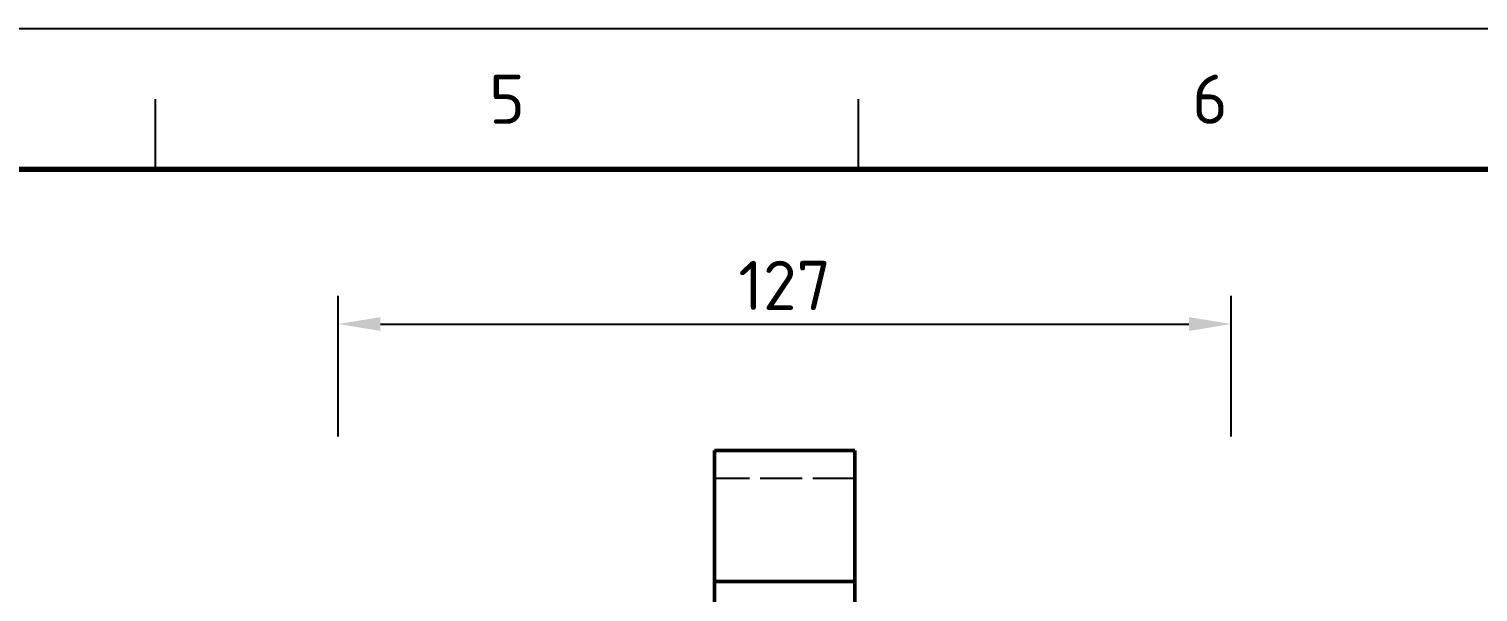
# Model space of a CAD drawing. Header units: millimetres. Extents: x 0 to 594, y 0 to 420.
# Drawn here: x 188 to 291.1, y 379.9 to 420 of the extents above; entities that cross this region are included whole.
import ezdxf
from ezdxf.enums import TextEntityAlignment as Align

# ---------------------------------------------------------------- set-up
doc = ezdxf.new("R2010")
doc.units = ezdxf.units.MM
doc.linetypes.add('ISO02-TRAZOS', pattern=[3.75, 3, -0.75])
for name, color, linetype, lineweight in [('01-VISIBLE', 7, 'CONTINUOUS', 50), ('02-OCULTA', 4, 'ISO02-TRAZOS', 25), ('04-COTA', 3, 'CONTINUOUS', 25), ('06-TEXTO', 7, 'CONTINUOUS', 25), ('07-RECUADRO', 7, 'CONTINUOUS', 70), ('08-FINA', 5, 'CONTINUOUS', 25)]:
    doc.layers.add(name, color=color, linetype=linetype, lineweight=lineweight)
doc.styles.add('ISO3098', font='isocpeur.ttf')
doc.dimstyles.new('FLAMA-ISO', dxfattribs={"dimtxt": 3.5, "dimasz": 3, "dimexe": 2, "dimexo": 1, "dimgap": 1, "dimtad": 1, "dimdec": 1, "dimtxsty": 'ISO3098', "dimcen": 2.5, "dimclrd": 3, "dimclre": 3, "dimclrt": 3, "dimazin": 3, "dimtfac": 1, "dimtmove": 0, "dimatfit": 3, "dimlwd": 25, "dimlwe": 25})

msp = doc.modelspace()

# ---------------------------------------------------------------- linework, layer by layer
at = {"layer": '01-VISIBLE'}
for p, q in [((246.746, 390), (236.746, 390)), ((236.746, 380.669), (236.746, 390)), ((246.746, 380.669), (246.746, 390)), ((246.746, 380.669), (236.746, 380.669)), ((236.746, 378.684), (236.746, 380.669)), ((246.746, 378.684), (246.746, 380.669))]:
    msp.add_line(p, q, dxfattribs=at)
at = {"layer": '02-OCULTA'}
for p, q in [((236.746, 388.015), (236.746, 390)), ((246.746, 388.015), (246.746, 390)), ((246.746, 388.015), (236.746, 388.015)), ((236.746, 378.684), (236.746, 388.015)), ((246.746, 378.684), (246.746, 388.015))]:
    msp.add_line(p, q, dxfattribs=at)
at = {"layer": '07-RECUADRO'}
msp.add_lwpolyline([(20, 10), (584, 10), (584, 410), (20, 410)], close=True, dxfattribs=at)
at = {"layer": '08-FINA'}
for p, q in [((197, 410), (197, 415)), ((247, 410), (247, 415))]:
    msp.add_line(p, q, dxfattribs=at)
msp.add_lwpolyline([(0, 0), (594, 0), (594, 420), (0, 420)], close=True, dxfattribs=at)

# ---------------------------------------------------------------- texts
at = {"layer": '06-TEXTO', "style": 'ISO3098'}
for s, p in [('5', (222, 415)), ('6', (272, 415))]:
    msp.add_text(s, height=3.5, dxfattribs=at).set_placement(p, align=Align.MIDDLE_CENTER)

# ---------------------------------------------------------------- dimensions: what is measured, and where the dimension line sits
at = {"layer": '04-COTA'}
msp.add_linear_dim(base=(209.996, 399), p1=(209.996, 390), p2=(273.496, 390), dimstyle='FLAMA-ISO', override={"dimlfac": 2}, dxfattribs=at).render()

doc.saveas('drawing.dxf')
